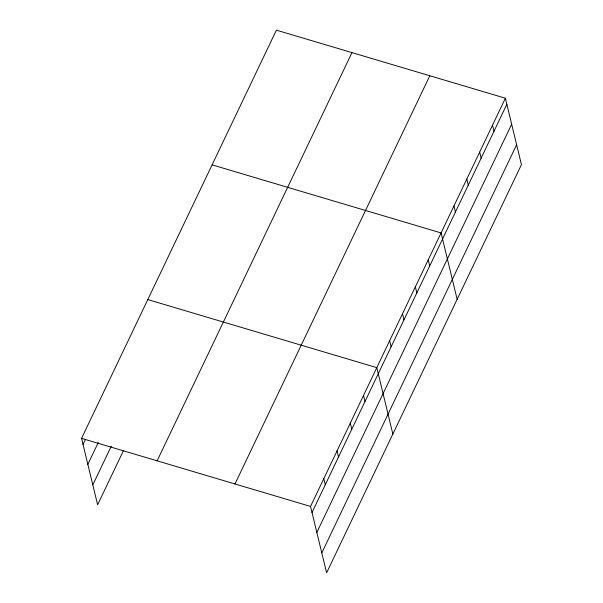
<?xml version="1.0" encoding="UTF-8"?>
<svg xmlns="http://www.w3.org/2000/svg" width="603" height="603" viewBox="0 0 603 603"><rect width="100%" height="100%" fill="white"/><g stroke="black" fill="none" stroke-linecap="round" stroke-linejoin="round"><path stroke-width="0.9" d="M123.314 450.954L97.618 504.786L81.556 438.366L276.393 30.15L505.382 98.214L521.444 164.634L326.607 572.85L310.545 506.43L505.382 98.214M83.026 444.471L85.438 439.421M87.842 464.37L98.281 442.504M92.802 484.88L111.276 446.19M157.119 460.828L351.956 52.612M234.974 483.975L429.811 75.752M312.015 512.535L506.852 104.311M316.831 532.434L511.668 124.218M321.791 552.943L516.635 144.728M212.09 164.86L441.079 232.924L457.149 299.344M147.795 299.578L376.785 367.642L392.855 434.054M81.556 438.366L310.545 506.43M492.523 125.153L493.993 131.258M479.664 152.099L481.134 158.197M466.805 179.038L468.275 185.136M453.946 205.985L455.416 212.083M428.22 259.87L429.698 265.968M415.361 286.809L416.839 292.907M402.502 313.756L403.98 319.854M389.644 340.695L391.121 346.793M363.541 395.395L365.011 401.492M350.29 423.155L351.768 429.253M337.039 450.916L338.517 457.014M323.788 478.676L325.266 484.774"/></g></svg>
